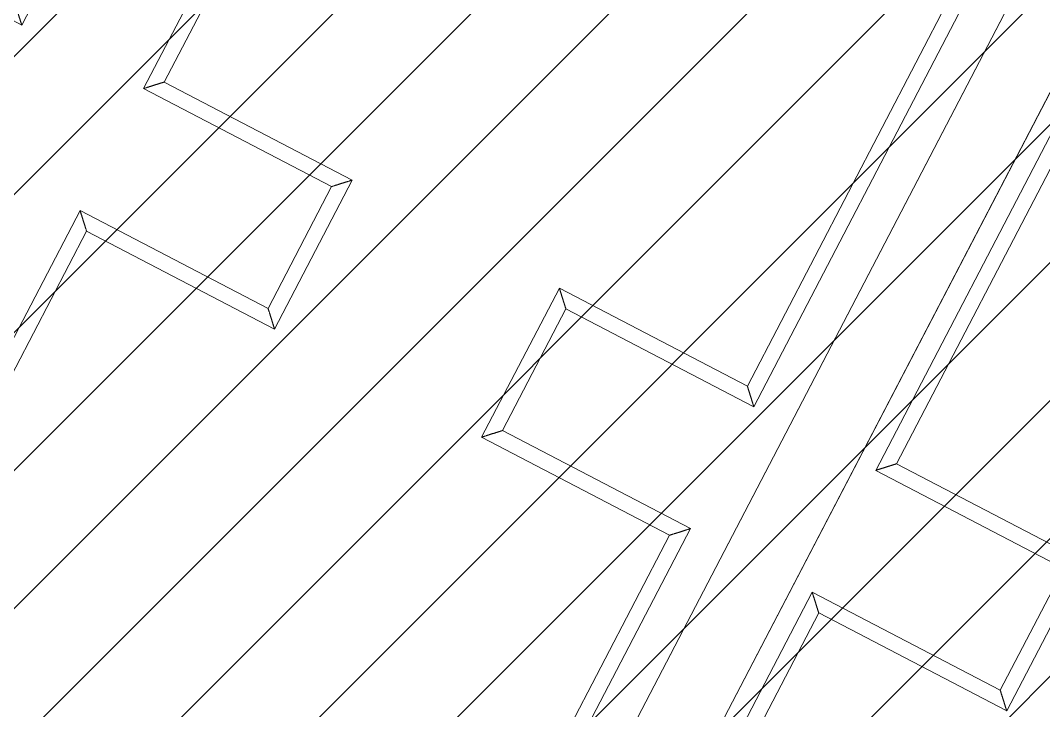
# Model space of a CAD drawing. Header units: metres. Extents: x -207 to 292, y -187 to 169.
# Drawn here: x -62.79 to -59.461, y -122.412 to -120.167 of the extents above; entities that cross this region are included whole.
import ezdxf

# ---------------------------------------------------------------- set-up
doc = ezdxf.new("R2010")
doc.units = ezdxf.units.M
doc.layers.add('A-FLOR-HRAL', color=7, linetype='Continuous', lineweight=9)
doc.layers.add('A-WALL', color=7, linetype='Continuous', lineweight=9)
doc.layers.add('PR10-ARQ-PL-001-Emplazamiento-C-1_dwg', color=7, linetype='Continuous', lineweight=9, true_color=0x767676)

# ---------------------------------------------------------------- blocks, each defined once
blk = doc.blocks.new('Railing - Railing-2188571-PLANTA EMPLAZAMIENTO ACTUALIZADO')
at = {"layer": 'A-FLOR-HRAL'}
for p, q in [((-59.7165, -119.9986), (-60.4244, -121.3567)), ((-59.7165, -119.9986), (-60.4244, -121.3567)), ((-60.4032, -121.4242), (-59.6721, -120.0218)), ((-60.4032, -121.4242), (-59.6721, -120.0218)), ((-59.2757, -120.2284), (-60.0068, -121.6308)), ((-59.2757, -120.2284), (-60.0068, -121.6308)), ((-59.9393, -121.6095), (-59.2314, -120.2515)), ((-59.9393, -121.6095), (-59.2314, -120.2515)), ((-61.0362, -121.0378), (-61.2891, -121.5228)), ((-61.0362, -121.0378), (-61.2891, -121.5228)), ((-60.4244, -121.3567), (-61.0362, -121.0378)), ((-60.4244, -121.3567), (-61.0362, -121.0378)), ((-61.2216, -121.5016), (-61.015, -121.1052)), ((-61.2216, -121.5016), (-61.015, -121.1052)), ((-61.015, -121.1052), (-60.4032, -121.4242)), ((-61.015, -121.1052), (-60.4032, -121.4242)), ((-60.6098, -121.8205), (-61.2216, -121.5016)), ((-60.6098, -121.8205), (-61.2216, -121.5016)), ((-61.2891, -121.5228), (-60.6772, -121.8418)), ((-61.2891, -121.5228), (-60.6772, -121.8418)), ((-59.3275, -121.9285), (-59.9393, -121.6095)), ((-59.3275, -121.9285), (-59.9393, -121.6095)), ((-60.0068, -121.6308), (-59.3949, -121.9497)), ((-60.0068, -121.6308), (-59.3949, -121.9497)), ((-60.6772, -121.8418), (-61.3112, -123.0579)), ((-60.6772, -121.8418), (-61.3112, -123.0579)), ((-61.2437, -123.0367), (-60.6098, -121.8205)), ((-61.2437, -123.0367), (-60.6098, -121.8205)), ((-59.5803, -122.4135), (-59.3275, -121.9285)), ((-59.5803, -122.4135), (-59.3275, -121.9285)), ((-59.3949, -121.9497), (-59.6015, -122.3461)), ((-59.3949, -121.9497), (-59.6015, -122.3461)), ((-60.2134, -122.0272), (-60.8474, -123.2433)), ((-60.2134, -122.0272), (-60.8474, -123.2433)), ((-59.6015, -122.3461), (-60.2134, -122.0272)), ((-59.6015, -122.3461), (-60.2134, -122.0272)), ((-60.8261, -123.3108), (-60.1922, -122.0946)), ((-60.8261, -123.3108), (-60.1922, -122.0946)), ((-60.1922, -122.0946), (-59.5803, -122.4135)), ((-60.1922, -122.0946), (-59.5803, -122.4135))]:
    blk.add_line(p, q, dxfattribs=at)
for points in [[(-61.0362, -121.0378), (-61.0362, -121.0378), (-61.0361, -121.0383), (-61.0355, -121.0402), (-61.0348, -121.0422), (-61.0342, -121.0442), (-61.0336, -121.0461), (-61.033, -121.0481), (-61.0321, -121.0509), (-61.0311, -121.054), (-61.0303, -121.0566), (-61.0297, -121.0586), (-61.0291, -121.0606), (-61.0284, -121.0628), (-61.0277, -121.0649), (-61.027, -121.0671), (-61.0263, -121.0693), (-61.0256, -121.0715), (-61.0249, -121.0737), (-61.0242, -121.0759), (-61.0236, -121.0781), (-61.0229, -121.0802), (-61.0222, -121.0823), (-61.0216, -121.0844), (-61.0209, -121.0864), (-61.0203, -121.0884), (-61.0197, -121.0902), (-61.019, -121.0926), (-61.0183, -121.0949), (-61.0176, -121.0969), (-61.0171, -121.0987), (-61.0164, -121.1008), (-61.0158, -121.1027), (-61.0152, -121.1046), (-61.015, -121.1052), (-61.015, -121.1052)], [(-61.015, -121.1052), (-61.015, -121.1052), (-61.0152, -121.1046), (-61.0158, -121.1027), (-61.0164, -121.1008), (-61.0171, -121.0987), (-61.0176, -121.0969), (-61.0183, -121.0949), (-61.0192, -121.0921), (-61.0201, -121.089), (-61.0209, -121.0864), (-61.0216, -121.0844), (-61.0222, -121.0823), (-61.0229, -121.0802), (-61.0236, -121.0781), (-61.0242, -121.0759), (-61.0249, -121.0737), (-61.0256, -121.0715), (-61.0263, -121.0693), (-61.027, -121.0671), (-61.0277, -121.0649), (-61.0284, -121.0628), (-61.0291, -121.0606), (-61.0297, -121.0586), (-61.0303, -121.0566), (-61.0309, -121.0546), (-61.0315, -121.0527), (-61.0323, -121.0503), (-61.033, -121.0481), (-61.0336, -121.0461), (-61.0342, -121.0442), (-61.0348, -121.0422), (-61.0355, -121.0402), (-61.0361, -121.0383), (-61.0362, -121.0378), (-61.0362, -121.0378)], [(-61.0362, -121.0378), (-61.0362, -121.0378), (-61.0361, -121.0383), (-61.0355, -121.0402), (-61.0348, -121.0422), (-61.0342, -121.0442), (-61.0336, -121.0461), (-61.033, -121.0481), (-61.0321, -121.0509), (-61.0311, -121.054), (-61.0303, -121.0566), (-61.0297, -121.0586), (-61.0291, -121.0606), (-61.0284, -121.0628), (-61.0277, -121.0649), (-61.027, -121.0671), (-61.0263, -121.0693), (-61.0256, -121.0715), (-61.0249, -121.0737), (-61.0242, -121.0759), (-61.0236, -121.0781), (-61.0229, -121.0802), (-61.0222, -121.0823), (-61.0216, -121.0844), (-61.0209, -121.0864), (-61.0203, -121.0884), (-61.0197, -121.0902), (-61.019, -121.0926), (-61.0183, -121.0949), (-61.0176, -121.0969), (-61.0171, -121.0987), (-61.0164, -121.1008), (-61.0158, -121.1027), (-61.0152, -121.1046), (-61.015, -121.1052), (-61.015, -121.1052)], [(-61.015, -121.1052), (-61.015, -121.1052), (-61.0152, -121.1046), (-61.0158, -121.1027), (-61.0164, -121.1008), (-61.0171, -121.0987), (-61.0176, -121.0969), (-61.0183, -121.0949), (-61.0192, -121.0921), (-61.0201, -121.089), (-61.0209, -121.0864), (-61.0216, -121.0844), (-61.0222, -121.0823), (-61.0229, -121.0802), (-61.0236, -121.0781), (-61.0242, -121.0759), (-61.0249, -121.0737), (-61.0256, -121.0715), (-61.0263, -121.0693), (-61.027, -121.0671), (-61.0277, -121.0649), (-61.0284, -121.0628), (-61.0291, -121.0606), (-61.0297, -121.0586), (-61.0303, -121.0566), (-61.0309, -121.0546), (-61.0315, -121.0527), (-61.0323, -121.0503), (-61.033, -121.0481), (-61.0336, -121.0461), (-61.0342, -121.0442), (-61.0348, -121.0422), (-61.0355, -121.0402), (-61.0361, -121.0383), (-61.0362, -121.0378), (-61.0362, -121.0378)], [(-60.4244, -121.3567), (-60.4244, -121.3567), (-60.4242, -121.3573), (-60.4236, -121.3592), (-60.423, -121.3611), (-60.4223, -121.3632), (-60.4217, -121.3651), (-60.4211, -121.3671), (-60.4202, -121.3698), (-60.4193, -121.3729), (-60.4185, -121.3755), (-60.4178, -121.3775), (-60.4172, -121.3796), (-60.4165, -121.3817), (-60.4159, -121.3838), (-60.4152, -121.386), (-60.4145, -121.3882), (-60.4138, -121.3904), (-60.4131, -121.3926), (-60.4124, -121.3948), (-60.4117, -121.397), (-60.411, -121.3992), (-60.4104, -121.4013), (-60.4097, -121.4033), (-60.4091, -121.4054), (-60.4085, -121.4073), (-60.4079, -121.4092), (-60.4071, -121.4116), (-60.4064, -121.4138), (-60.4058, -121.4158), (-60.4052, -121.4177), (-60.4046, -121.4197), (-60.4039, -121.4217), (-60.4033, -121.4236), (-60.4032, -121.4242), (-60.4032, -121.4242)], [(-60.4032, -121.4242), (-60.4032, -121.4242), (-60.4033, -121.4236), (-60.4039, -121.4217), (-60.4046, -121.4197), (-60.4052, -121.4177), (-60.4058, -121.4158), (-60.4064, -121.4138), (-60.4073, -121.411), (-60.4083, -121.408), (-60.4091, -121.4054), (-60.4097, -121.4033), (-60.4104, -121.4013), (-60.411, -121.3992), (-60.4117, -121.397), (-60.4124, -121.3948), (-60.4131, -121.3926), (-60.4138, -121.3904), (-60.4145, -121.3882), (-60.4152, -121.386), (-60.4159, -121.3838), (-60.4165, -121.3817), (-60.4172, -121.3796), (-60.4178, -121.3775), (-60.4185, -121.3755), (-60.4191, -121.3736), (-60.4197, -121.3717), (-60.4204, -121.3693), (-60.4211, -121.3671), (-60.4217, -121.3651), (-60.4223, -121.3632), (-60.423, -121.3611), (-60.4236, -121.3592), (-60.4242, -121.3573), (-60.4244, -121.3567), (-60.4244, -121.3567)], [(-60.4244, -121.3567), (-60.4244, -121.3567), (-60.4242, -121.3573), (-60.4236, -121.3592), (-60.423, -121.3611), (-60.4223, -121.3632), (-60.4217, -121.3651), (-60.4211, -121.3671), (-60.4202, -121.3698), (-60.4193, -121.3729), (-60.4185, -121.3755), (-60.4178, -121.3775), (-60.4172, -121.3796), (-60.4165, -121.3817), (-60.4159, -121.3838), (-60.4152, -121.386), (-60.4145, -121.3882), (-60.4138, -121.3904), (-60.4131, -121.3926), (-60.4124, -121.3948), (-60.4117, -121.397), (-60.411, -121.3992), (-60.4104, -121.4013), (-60.4097, -121.4033), (-60.4091, -121.4054), (-60.4085, -121.4073), (-60.4079, -121.4092), (-60.4071, -121.4116), (-60.4064, -121.4138), (-60.4058, -121.4158), (-60.4052, -121.4177), (-60.4046, -121.4197), (-60.4039, -121.4217), (-60.4033, -121.4236), (-60.4032, -121.4242), (-60.4032, -121.4242)], [(-60.4032, -121.4242), (-60.4032, -121.4242), (-60.4033, -121.4236), (-60.4039, -121.4217), (-60.4046, -121.4197), (-60.4052, -121.4177), (-60.4058, -121.4158), (-60.4064, -121.4138), (-60.4073, -121.411), (-60.4083, -121.408), (-60.4091, -121.4054), (-60.4097, -121.4033), (-60.4104, -121.4013), (-60.411, -121.3992), (-60.4117, -121.397), (-60.4124, -121.3948), (-60.4131, -121.3926), (-60.4138, -121.3904), (-60.4145, -121.3882), (-60.4152, -121.386), (-60.4159, -121.3838), (-60.4165, -121.3817), (-60.4172, -121.3796), (-60.4178, -121.3775), (-60.4185, -121.3755), (-60.4191, -121.3736), (-60.4197, -121.3717), (-60.4204, -121.3693), (-60.4211, -121.3671), (-60.4217, -121.3651), (-60.4223, -121.3632), (-60.423, -121.3611), (-60.4236, -121.3592), (-60.4242, -121.3573), (-60.4244, -121.3567), (-60.4244, -121.3567)], [(-61.2891, -121.5228), (-61.2891, -121.5228), (-61.2885, -121.5226), (-61.2866, -121.522), (-61.2847, -121.5214), (-61.2826, -121.5208), (-61.2807, -121.5202), (-61.2787, -121.5196), (-61.276, -121.5187), (-61.2729, -121.5177), (-61.2703, -121.5169), (-61.2683, -121.5163), (-61.2662, -121.5156), (-61.2641, -121.515), (-61.262, -121.5143), (-61.2598, -121.5136), (-61.2576, -121.5129), (-61.2554, -121.5122), (-61.2532, -121.5115), (-61.251, -121.5108), (-61.2488, -121.5101), (-61.2466, -121.5095), (-61.2445, -121.5088), (-61.2425, -121.5081), (-61.2404, -121.5075), (-61.2385, -121.5069), (-61.2366, -121.5063), (-61.2342, -121.5056), (-61.232, -121.5049), (-61.23, -121.5042), (-61.2281, -121.5036), (-61.2261, -121.503), (-61.2241, -121.5024), (-61.2222, -121.5018), (-61.2216, -121.5016), (-61.2216, -121.5016)], [(-61.2216, -121.5016), (-61.2216, -121.5016), (-61.2222, -121.5018), (-61.2241, -121.5024), (-61.2261, -121.503), (-61.2281, -121.5036), (-61.23, -121.5042), (-61.232, -121.5049), (-61.2348, -121.5057), (-61.2378, -121.5067), (-61.2404, -121.5075), (-61.2425, -121.5081), (-61.2445, -121.5088), (-61.2466, -121.5095), (-61.2488, -121.5101), (-61.251, -121.5108), (-61.2532, -121.5115), (-61.2554, -121.5122), (-61.2576, -121.5129), (-61.2598, -121.5136), (-61.262, -121.5143), (-61.2641, -121.515), (-61.2662, -121.5156), (-61.2683, -121.5163), (-61.2703, -121.5169), (-61.2722, -121.5175), (-61.2741, -121.5181), (-61.2765, -121.5189), (-61.2787, -121.5196), (-61.2807, -121.5202), (-61.2826, -121.5208), (-61.2847, -121.5214), (-61.2866, -121.522), (-61.2885, -121.5226), (-61.2891, -121.5228), (-61.2891, -121.5228)], [(-61.2891, -121.5228), (-61.2891, -121.5228), (-61.2885, -121.5226), (-61.2866, -121.522), (-61.2847, -121.5214), (-61.2826, -121.5208), (-61.2807, -121.5202), (-61.2787, -121.5196), (-61.276, -121.5187), (-61.2729, -121.5177), (-61.2703, -121.5169), (-61.2683, -121.5163), (-61.2662, -121.5156), (-61.2641, -121.515), (-61.262, -121.5143), (-61.2598, -121.5136), (-61.2576, -121.5129), (-61.2554, -121.5122), (-61.2532, -121.5115), (-61.251, -121.5108), (-61.2488, -121.5101), (-61.2466, -121.5095), (-61.2445, -121.5088), (-61.2425, -121.5081), (-61.2404, -121.5075), (-61.2385, -121.5069), (-61.2366, -121.5063), (-61.2342, -121.5056), (-61.232, -121.5049), (-61.23, -121.5042), (-61.2281, -121.5036), (-61.2261, -121.503), (-61.2241, -121.5024), (-61.2222, -121.5018), (-61.2216, -121.5016), (-61.2216, -121.5016)], [(-61.2216, -121.5016), (-61.2216, -121.5016), (-61.2222, -121.5018), (-61.2241, -121.5024), (-61.2261, -121.503), (-61.2281, -121.5036), (-61.23, -121.5042), (-61.232, -121.5049), (-61.2348, -121.5057), (-61.2378, -121.5067), (-61.2404, -121.5075), (-61.2425, -121.5081), (-61.2445, -121.5088), (-61.2466, -121.5095), (-61.2488, -121.5101), (-61.251, -121.5108), (-61.2532, -121.5115), (-61.2554, -121.5122), (-61.2576, -121.5129), (-61.2598, -121.5136), (-61.262, -121.5143), (-61.2641, -121.515), (-61.2662, -121.5156), (-61.2683, -121.5163), (-61.2703, -121.5169), (-61.2722, -121.5175), (-61.2741, -121.5181), (-61.2765, -121.5189), (-61.2787, -121.5196), (-61.2807, -121.5202), (-61.2826, -121.5208), (-61.2847, -121.5214), (-61.2866, -121.522), (-61.2885, -121.5226), (-61.2891, -121.5228), (-61.2891, -121.5228)], [(-59.9393, -121.6095), (-59.9393, -121.6096), (-59.9399, -121.6097), (-59.9418, -121.6103), (-59.9438, -121.6109), (-59.9458, -121.6116), (-59.9477, -121.6122), (-59.9497, -121.6128), (-59.9525, -121.6137), (-59.9555, -121.6147), (-59.9581, -121.6155), (-59.9601, -121.6161), (-59.9622, -121.6168), (-59.9643, -121.6174), (-59.9665, -121.6181), (-59.9686, -121.6188), (-59.9709, -121.6195), (-59.9731, -121.6202), (-59.9753, -121.6208), (-59.9775, -121.6215), (-59.9796, -121.6222), (-59.9818, -121.6229), (-59.9839, -121.6236), (-59.986, -121.6242), (-59.988, -121.6249), (-59.9899, -121.6255), (-59.9918, -121.6261), (-59.9942, -121.6268), (-59.9964, -121.6275), (-59.9984, -121.6281), (-60.0003, -121.6287), (-60.0023, -121.6294), (-60.0043, -121.63), (-60.0062, -121.6306), (-60.0068, -121.6308), (-60.0068, -121.6308)], [(-60.0068, -121.6308), (-60.0068, -121.6308), (-60.0062, -121.6306), (-60.0043, -121.63), (-60.0023, -121.6294), (-60.0003, -121.6287), (-59.9984, -121.6281), (-59.9964, -121.6275), (-59.9936, -121.6266), (-59.9906, -121.6257), (-59.988, -121.6249), (-59.986, -121.6242), (-59.9839, -121.6236), (-59.9818, -121.6229), (-59.9796, -121.6222), (-59.9775, -121.6215), (-59.9753, -121.6208), (-59.9731, -121.6202), (-59.9709, -121.6195), (-59.9686, -121.6188), (-59.9665, -121.6181), (-59.9643, -121.6174), (-59.9622, -121.6168), (-59.9601, -121.6161), (-59.9581, -121.6155), (-59.9562, -121.6149), (-59.9543, -121.6143), (-59.9519, -121.6135), (-59.9497, -121.6128), (-59.9477, -121.6122), (-59.9458, -121.6116), (-59.9438, -121.6109), (-59.9418, -121.6103), (-59.9399, -121.6097), (-59.9393, -121.6096), (-59.9393, -121.6095)], [(-59.9393, -121.6095), (-59.9393, -121.6096), (-59.9399, -121.6097), (-59.9418, -121.6103), (-59.9438, -121.6109), (-59.9458, -121.6116), (-59.9477, -121.6122), (-59.9497, -121.6128), (-59.9525, -121.6137), (-59.9555, -121.6147), (-59.9581, -121.6155), (-59.9601, -121.6161), (-59.9622, -121.6168), (-59.9643, -121.6174), (-59.9665, -121.6181), (-59.9686, -121.6188), (-59.9709, -121.6195), (-59.9731, -121.6202), (-59.9753, -121.6208), (-59.9775, -121.6215), (-59.9796, -121.6222), (-59.9818, -121.6229), (-59.9839, -121.6236), (-59.986, -121.6242), (-59.988, -121.6249), (-59.9899, -121.6255), (-59.9918, -121.6261), (-59.9942, -121.6268), (-59.9964, -121.6275), (-59.9984, -121.6281), (-60.0003, -121.6287), (-60.0023, -121.6294), (-60.0043, -121.63), (-60.0062, -121.6306), (-60.0068, -121.6308), (-60.0068, -121.6308)], [(-60.0068, -121.6308), (-60.0068, -121.6308), (-60.0062, -121.6306), (-60.0043, -121.63), (-60.0023, -121.6294), (-60.0003, -121.6287), (-59.9984, -121.6281), (-59.9964, -121.6275), (-59.9936, -121.6266), (-59.9906, -121.6257), (-59.988, -121.6249), (-59.986, -121.6242), (-59.9839, -121.6236), (-59.9818, -121.6229), (-59.9796, -121.6222), (-59.9775, -121.6215), (-59.9753, -121.6208), (-59.9731, -121.6202), (-59.9709, -121.6195), (-59.9686, -121.6188), (-59.9665, -121.6181), (-59.9643, -121.6174), (-59.9622, -121.6168), (-59.9601, -121.6161), (-59.9581, -121.6155), (-59.9562, -121.6149), (-59.9543, -121.6143), (-59.9519, -121.6135), (-59.9497, -121.6128), (-59.9477, -121.6122), (-59.9458, -121.6116), (-59.9438, -121.6109), (-59.9418, -121.6103), (-59.9399, -121.6097), (-59.9393, -121.6096), (-59.9393, -121.6095)], [(-60.6772, -121.8418), (-60.6772, -121.8418), (-60.6766, -121.8416), (-60.6747, -121.841), (-60.6728, -121.8404), (-60.6707, -121.8397), (-60.6689, -121.8391), (-60.6669, -121.8385), (-60.6641, -121.8376), (-60.661, -121.8367), (-60.6584, -121.8359), (-60.6564, -121.8352), (-60.6543, -121.8346), (-60.6522, -121.8339), (-60.6501, -121.8332), (-60.6479, -121.8325), (-60.6457, -121.8318), (-60.6435, -121.8311), (-60.6413, -121.8305), (-60.6391, -121.8298), (-60.6369, -121.8291), (-60.6348, -121.8284), (-60.6327, -121.8277), (-60.6306, -121.8271), (-60.6286, -121.8264), (-60.6266, -121.8258), (-60.6248, -121.8253), (-60.6224, -121.8245), (-60.6201, -121.8238), (-60.6181, -121.8232), (-60.6163, -121.8226), (-60.6142, -121.8219), (-60.6123, -121.8213), (-60.6104, -121.8207), (-60.6098, -121.8205), (-60.6098, -121.8205)], [(-60.6098, -121.8205), (-60.6098, -121.8205), (-60.6104, -121.8207), (-60.6123, -121.8213), (-60.6142, -121.8219), (-60.6163, -121.8226), (-60.6181, -121.8232), (-60.6201, -121.8238), (-60.6229, -121.8247), (-60.626, -121.8256), (-60.6286, -121.8264), (-60.6306, -121.8271), (-60.6327, -121.8277), (-60.6348, -121.8284), (-60.6369, -121.8291), (-60.6391, -121.8298), (-60.6413, -121.8305), (-60.6435, -121.8311), (-60.6457, -121.8318), (-60.6479, -121.8325), (-60.6501, -121.8332), (-60.6522, -121.8339), (-60.6543, -121.8346), (-60.6564, -121.8352), (-60.6584, -121.8359), (-60.6604, -121.8365), (-60.6622, -121.837), (-60.6646, -121.8378), (-60.6669, -121.8385), (-60.6689, -121.8391), (-60.6707, -121.8397), (-60.6728, -121.8404), (-60.6747, -121.841), (-60.6766, -121.8416), (-60.6772, -121.8418), (-60.6772, -121.8418)], [(-60.6772, -121.8418), (-60.6772, -121.8418), (-60.6766, -121.8416), (-60.6747, -121.841), (-60.6728, -121.8404), (-60.6707, -121.8397), (-60.6689, -121.8391), (-60.6669, -121.8385), (-60.6641, -121.8376), (-60.661, -121.8367), (-60.6584, -121.8359), (-60.6564, -121.8352), (-60.6543, -121.8346), (-60.6522, -121.8339), (-60.6501, -121.8332), (-60.6479, -121.8325), (-60.6457, -121.8318), (-60.6435, -121.8311), (-60.6413, -121.8305), (-60.6391, -121.8298), (-60.6369, -121.8291), (-60.6348, -121.8284), (-60.6327, -121.8277), (-60.6306, -121.8271), (-60.6286, -121.8264), (-60.6266, -121.8258), (-60.6248, -121.8253), (-60.6224, -121.8245), (-60.6201, -121.8238), (-60.6181, -121.8232), (-60.6163, -121.8226), (-60.6142, -121.8219), (-60.6123, -121.8213), (-60.6104, -121.8207), (-60.6098, -121.8205), (-60.6098, -121.8205)], [(-60.6098, -121.8205), (-60.6098, -121.8205), (-60.6104, -121.8207), (-60.6123, -121.8213), (-60.6142, -121.8219), (-60.6163, -121.8226), (-60.6181, -121.8232), (-60.6201, -121.8238), (-60.6229, -121.8247), (-60.626, -121.8256), (-60.6286, -121.8264), (-60.6306, -121.8271), (-60.6327, -121.8277), (-60.6348, -121.8284), (-60.6369, -121.8291), (-60.6391, -121.8298), (-60.6413, -121.8305), (-60.6435, -121.8311), (-60.6457, -121.8318), (-60.6479, -121.8325), (-60.6501, -121.8332), (-60.6522, -121.8339), (-60.6543, -121.8346), (-60.6564, -121.8352), (-60.6584, -121.8359), (-60.6604, -121.8365), (-60.6622, -121.837), (-60.6646, -121.8378), (-60.6669, -121.8385), (-60.6689, -121.8391), (-60.6707, -121.8397), (-60.6728, -121.8404), (-60.6747, -121.841), (-60.6766, -121.8416), (-60.6772, -121.8418), (-60.6772, -121.8418)], [(-60.1922, -122.0946), (-60.1922, -122.0946), (-60.1924, -122.094), (-60.193, -122.0921), (-60.1936, -122.0902), (-60.1942, -122.0881), (-60.1948, -122.0862), (-60.1954, -122.0842), (-60.1963, -122.0815), (-60.1973, -122.0784), (-60.1981, -122.0758), (-60.1987, -122.0738), (-60.1994, -122.0717), (-60.2, -122.0696), (-60.2007, -122.0675), (-60.2014, -122.0653), (-60.2021, -122.0631), (-60.2028, -122.0609), (-60.2035, -122.0587), (-60.2042, -122.0565), (-60.2049, -122.0543), (-60.2055, -122.0521), (-60.2062, -122.05), (-60.2068, -122.048), (-60.2075, -122.0459), (-60.2081, -122.044), (-60.2087, -122.0421), (-60.2094, -122.0397), (-60.2101, -122.0375), (-60.2108, -122.0355), (-60.2114, -122.0336), (-60.212, -122.0316), (-60.2126, -122.0296), (-60.2132, -122.0277), (-60.2134, -122.0272), (-60.2134, -122.0272)], [(-60.2134, -122.0272), (-60.2134, -122.0272), (-60.2132, -122.0277), (-60.2126, -122.0296), (-60.212, -122.0316), (-60.2114, -122.0336), (-60.2108, -122.0355), (-60.2101, -122.0375), (-60.2093, -122.0403), (-60.2083, -122.0434), (-60.2075, -122.0459), (-60.2068, -122.048), (-60.2062, -122.05), (-60.2055, -122.0521), (-60.2049, -122.0543), (-60.2042, -122.0565), (-60.2035, -122.0587), (-60.2028, -122.0609), (-60.2021, -122.0631), (-60.2014, -122.0653), (-60.2007, -122.0675), (-60.2, -122.0696), (-60.1994, -122.0717), (-60.1987, -122.0738), (-60.1981, -122.0758), (-60.1975, -122.0778), (-60.1969, -122.0796), (-60.1961, -122.082), (-60.1954, -122.0842), (-60.1948, -122.0862), (-60.1942, -122.0881), (-60.1936, -122.0902), (-60.193, -122.0921), (-60.1924, -122.094), (-60.1922, -122.0946), (-60.1922, -122.0946)], [(-60.1922, -122.0946), (-60.1922, -122.0946), (-60.1924, -122.094), (-60.193, -122.0921), (-60.1936, -122.0902), (-60.1942, -122.0881), (-60.1948, -122.0862), (-60.1954, -122.0842), (-60.1963, -122.0815), (-60.1973, -122.0784), (-60.1981, -122.0758), (-60.1987, -122.0738), (-60.1994, -122.0717), (-60.2, -122.0696), (-60.2007, -122.0675), (-60.2014, -122.0653), (-60.2021, -122.0631), (-60.2028, -122.0609), (-60.2035, -122.0587), (-60.2042, -122.0565), (-60.2049, -122.0543), (-60.2055, -122.0521), (-60.2062, -122.05), (-60.2068, -122.048), (-60.2075, -122.0459), (-60.2081, -122.044), (-60.2087, -122.0421), (-60.2094, -122.0397), (-60.2101, -122.0375), (-60.2108, -122.0355), (-60.2114, -122.0336), (-60.212, -122.0316), (-60.2126, -122.0296), (-60.2132, -122.0277), (-60.2134, -122.0272), (-60.2134, -122.0272)], [(-60.2134, -122.0272), (-60.2134, -122.0272), (-60.2132, -122.0277), (-60.2126, -122.0296), (-60.212, -122.0316), (-60.2114, -122.0336), (-60.2108, -122.0355), (-60.2101, -122.0375), (-60.2093, -122.0403), (-60.2083, -122.0434), (-60.2075, -122.0459), (-60.2068, -122.048), (-60.2062, -122.05), (-60.2055, -122.0521), (-60.2049, -122.0543), (-60.2042, -122.0565), (-60.2035, -122.0587), (-60.2028, -122.0609), (-60.2021, -122.0631), (-60.2014, -122.0653), (-60.2007, -122.0675), (-60.2, -122.0696), (-60.1994, -122.0717), (-60.1987, -122.0738), (-60.1981, -122.0758), (-60.1975, -122.0778), (-60.1969, -122.0796), (-60.1961, -122.082), (-60.1954, -122.0842), (-60.1948, -122.0862), (-60.1942, -122.0881), (-60.1936, -122.0902), (-60.193, -122.0921), (-60.1924, -122.094), (-60.1922, -122.0946), (-60.1922, -122.0946)], [(-59.5803, -122.4135), (-59.5803, -122.4135), (-59.5805, -122.413), (-59.5811, -122.4111), (-59.5817, -122.4091), (-59.5824, -122.4071), (-59.5829, -122.4052), (-59.5836, -122.4032), (-59.5844, -122.4004), (-59.5854, -122.3973), (-59.5862, -122.3948), (-59.5869, -122.3927), (-59.5875, -122.3907), (-59.5882, -122.3886), (-59.5889, -122.3864), (-59.5895, -122.3842), (-59.5902, -122.382), (-59.5909, -122.3798), (-59.5916, -122.3776), (-59.5923, -122.3754), (-59.593, -122.3732), (-59.5937, -122.3711), (-59.5943, -122.369), (-59.595, -122.3669), (-59.5956, -122.3649), (-59.5962, -122.3629), (-59.5968, -122.3611), (-59.5976, -122.3587), (-59.5983, -122.3565), (-59.5989, -122.3545), (-59.5995, -122.3526), (-59.6001, -122.3505), (-59.6008, -122.3486), (-59.6014, -122.3467), (-59.6015, -122.3461), (-59.6015, -122.3461)], [(-59.6015, -122.3461), (-59.6015, -122.3461), (-59.6014, -122.3467), (-59.6008, -122.3486), (-59.6001, -122.3505), (-59.5995, -122.3526), (-59.5989, -122.3545), (-59.5983, -122.3565), (-59.5974, -122.3592), (-59.5964, -122.3623), (-59.5956, -122.3649), (-59.595, -122.3669), (-59.5943, -122.369), (-59.5937, -122.3711), (-59.593, -122.3732), (-59.5923, -122.3754), (-59.5916, -122.3776), (-59.5909, -122.3798), (-59.5902, -122.382), (-59.5895, -122.3842), (-59.5889, -122.3864), (-59.5882, -122.3886), (-59.5875, -122.3907), (-59.5869, -122.3927), (-59.5862, -122.3948), (-59.5856, -122.3967), (-59.585, -122.3986), (-59.5843, -122.401), (-59.5836, -122.4032), (-59.5829, -122.4052), (-59.5824, -122.4071), (-59.5817, -122.4091), (-59.5811, -122.4111), (-59.5805, -122.413), (-59.5803, -122.4135), (-59.5803, -122.4135)], [(-59.5803, -122.4135), (-59.5803, -122.4135), (-59.5805, -122.413), (-59.5811, -122.4111), (-59.5817, -122.4091), (-59.5824, -122.4071), (-59.5829, -122.4052), (-59.5836, -122.4032), (-59.5844, -122.4004), (-59.5854, -122.3973), (-59.5862, -122.3948), (-59.5869, -122.3927), (-59.5875, -122.3907), (-59.5882, -122.3886), (-59.5889, -122.3864), (-59.5895, -122.3842), (-59.5902, -122.382), (-59.5909, -122.3798), (-59.5916, -122.3776), (-59.5923, -122.3754), (-59.593, -122.3732), (-59.5937, -122.3711), (-59.5943, -122.369), (-59.595, -122.3669), (-59.5956, -122.3649), (-59.5962, -122.3629), (-59.5968, -122.3611), (-59.5976, -122.3587), (-59.5983, -122.3565), (-59.5989, -122.3545), (-59.5995, -122.3526), (-59.6001, -122.3505), (-59.6008, -122.3486), (-59.6014, -122.3467), (-59.6015, -122.3461), (-59.6015, -122.3461)], [(-59.6015, -122.3461), (-59.6015, -122.3461), (-59.6014, -122.3467), (-59.6008, -122.3486), (-59.6001, -122.3505), (-59.5995, -122.3526), (-59.5989, -122.3545), (-59.5983, -122.3565), (-59.5974, -122.3592), (-59.5964, -122.3623), (-59.5956, -122.3649), (-59.595, -122.3669), (-59.5943, -122.369), (-59.5937, -122.3711), (-59.593, -122.3732), (-59.5923, -122.3754), (-59.5916, -122.3776), (-59.5909, -122.3798), (-59.5902, -122.382), (-59.5895, -122.3842), (-59.5889, -122.3864), (-59.5882, -122.3886), (-59.5875, -122.3907), (-59.5869, -122.3927), (-59.5862, -122.3948), (-59.5856, -122.3967), (-59.585, -122.3986), (-59.5843, -122.401), (-59.5836, -122.4032), (-59.5829, -122.4052), (-59.5824, -122.4071), (-59.5817, -122.4091), (-59.5811, -122.4111), (-59.5805, -122.413), (-59.5803, -122.4135), (-59.5803, -122.4135)]]:
    blk.add_open_spline(points, degree=3, knots=[0, 0, 0, 0, 0.083333, 0.125, 0.166667, 0.208333, 0.229167, 0.25, 0.291667, 0.333333, 0.354167, 0.375, 0.395833, 0.416667, 0.4375, 0.458333, 0.479167, 0.5, 0.520833, 0.541667, 0.5625, 0.583333, 0.604167, 0.625, 0.645833, 0.666667, 0.6875, 0.708333, 0.75, 0.770833, 0.791667, 0.833333, 0.875, 0.916667, 1, 1, 1, 1], dxfattribs=at)
blk = doc.blocks.new('Railing - Railing-2188835-PLANTA EMPLAZAMIENTO ACTUALIZADO')
at = {"layer": 'A-FLOR-HRAL'}
for p, q in [((-62.7856, -120.1823), (-62.0545, -118.7799)), ((-62.7856, -120.1823), (-62.0545, -118.7799)), ((-61.6582, -118.9865), (-62.3892, -120.3889)), ((-61.6582, -118.9865), (-62.3892, -120.3889)), ((-62.3217, -120.3677), (-61.6138, -119.0096)), ((-62.3217, -120.3677), (-61.6138, -119.0096)), ((-63.3974, -119.8633), (-62.7856, -120.1823)), ((-63.3974, -119.8633), (-62.7856, -120.1823)), ((-61.7099, -120.6866), (-62.3217, -120.3677)), ((-61.7099, -120.6866), (-62.3217, -120.3677)), ((-62.3892, -120.3889), (-61.7773, -120.7078)), ((-62.3892, -120.3889), (-61.7773, -120.7078)), ((-61.7773, -120.7078), (-61.984, -121.1042)), ((-61.7773, -120.7078), (-61.984, -121.1042)), ((-61.9627, -121.1717), (-61.7099, -120.6866)), ((-61.9627, -121.1717), (-61.7099, -120.6866)), ((-62.5958, -120.7853), (-63.2301, -122.002)), ((-62.5958, -120.7853), (-63.2301, -122.002)), ((-61.984, -121.1042), (-62.5958, -120.7853)), ((-61.984, -121.1042), (-62.5958, -120.7853)), ((-63.2089, -122.0695), (-62.5746, -120.8527)), ((-63.2089, -122.0695), (-62.5746, -120.8527)), ((-62.5746, -120.8527), (-61.9627, -121.1717)), ((-62.5746, -120.8527), (-61.9627, -121.1717))]:
    blk.add_line(p, q, dxfattribs=at)
for points in [[(-62.8068, -120.1148), (-62.8068, -120.1148), (-62.8066, -120.1154), (-62.806, -120.1173), (-62.8054, -120.1193), (-62.8048, -120.1213), (-62.8042, -120.1232), (-62.8035, -120.1252), (-62.8027, -120.128), (-62.8017, -120.131), (-62.8009, -120.1336), (-62.8003, -120.1356), (-62.7996, -120.1377), (-62.7989, -120.1398), (-62.7983, -120.142), (-62.7976, -120.1441), (-62.7969, -120.1463), (-62.7962, -120.1485), (-62.7955, -120.1508), (-62.7948, -120.153), (-62.7941, -120.1551), (-62.7934, -120.1573), (-62.7928, -120.1594), (-62.7921, -120.1615), (-62.7915, -120.1635), (-62.7909, -120.1654), (-62.7903, -120.1673), (-62.7895, -120.1697), (-62.7888, -120.1719), (-62.7882, -120.1739), (-62.7876, -120.1758), (-62.787, -120.1778), (-62.7864, -120.1798), (-62.7858, -120.1817), (-62.7856, -120.1823), (-62.7856, -120.1823)], [(-62.7856, -120.1823), (-62.7856, -120.1823), (-62.7858, -120.1817), (-62.7864, -120.1798), (-62.787, -120.1778), (-62.7876, -120.1758), (-62.7882, -120.1739), (-62.7888, -120.1719), (-62.7897, -120.1691), (-62.7907, -120.1661), (-62.7915, -120.1635), (-62.7921, -120.1615), (-62.7928, -120.1594), (-62.7934, -120.1573), (-62.7941, -120.1551), (-62.7948, -120.153), (-62.7955, -120.1508), (-62.7962, -120.1485), (-62.7969, -120.1463), (-62.7976, -120.1441), (-62.7983, -120.142), (-62.7989, -120.1398), (-62.7996, -120.1377), (-62.8003, -120.1356), (-62.8009, -120.1336), (-62.8015, -120.1317), (-62.8021, -120.1298), (-62.8028, -120.1274), (-62.8035, -120.1252), (-62.8042, -120.1232), (-62.8048, -120.1213), (-62.8054, -120.1193), (-62.806, -120.1173), (-62.8066, -120.1154), (-62.8068, -120.1148), (-62.8068, -120.1148)], [(-62.8068, -120.1148), (-62.8068, -120.1148), (-62.8066, -120.1154), (-62.806, -120.1173), (-62.8054, -120.1193), (-62.8048, -120.1213), (-62.8042, -120.1232), (-62.8035, -120.1252), (-62.8027, -120.128), (-62.8017, -120.131), (-62.8009, -120.1336), (-62.8003, -120.1356), (-62.7996, -120.1377), (-62.7989, -120.1398), (-62.7983, -120.142), (-62.7976, -120.1441), (-62.7969, -120.1463), (-62.7962, -120.1485), (-62.7955, -120.1508), (-62.7948, -120.153), (-62.7941, -120.1551), (-62.7934, -120.1573), (-62.7928, -120.1594), (-62.7921, -120.1615), (-62.7915, -120.1635), (-62.7909, -120.1654), (-62.7903, -120.1673), (-62.7895, -120.1697), (-62.7888, -120.1719), (-62.7882, -120.1739), (-62.7876, -120.1758), (-62.787, -120.1778), (-62.7864, -120.1798), (-62.7858, -120.1817), (-62.7856, -120.1823), (-62.7856, -120.1823)], [(-62.7856, -120.1823), (-62.7856, -120.1823), (-62.7858, -120.1817), (-62.7864, -120.1798), (-62.787, -120.1778), (-62.7876, -120.1758), (-62.7882, -120.1739), (-62.7888, -120.1719), (-62.7897, -120.1691), (-62.7907, -120.1661), (-62.7915, -120.1635), (-62.7921, -120.1615), (-62.7928, -120.1594), (-62.7934, -120.1573), (-62.7941, -120.1551), (-62.7948, -120.153), (-62.7955, -120.1508), (-62.7962, -120.1485), (-62.7969, -120.1463), (-62.7976, -120.1441), (-62.7983, -120.142), (-62.7989, -120.1398), (-62.7996, -120.1377), (-62.8003, -120.1356), (-62.8009, -120.1336), (-62.8015, -120.1317), (-62.8021, -120.1298), (-62.8028, -120.1274), (-62.8035, -120.1252), (-62.8042, -120.1232), (-62.8048, -120.1213), (-62.8054, -120.1193), (-62.806, -120.1173), (-62.8066, -120.1154), (-62.8068, -120.1148), (-62.8068, -120.1148)], [(-62.3217, -120.3677), (-62.3217, -120.3677), (-62.3223, -120.3678), (-62.3242, -120.3685), (-62.3262, -120.3691), (-62.3282, -120.3697), (-62.3301, -120.3703), (-62.3321, -120.3709), (-62.3349, -120.3718), (-62.3379, -120.3728), (-62.3405, -120.3736), (-62.3426, -120.3742), (-62.3446, -120.3749), (-62.3467, -120.3755), (-62.3489, -120.3762), (-62.3511, -120.3769), (-62.3533, -120.3776), (-62.3555, -120.3783), (-62.3577, -120.379), (-62.3599, -120.3797), (-62.3621, -120.3804), (-62.3642, -120.381), (-62.3663, -120.3817), (-62.3684, -120.3823), (-62.3704, -120.383), (-62.3723, -120.3836), (-62.3742, -120.3842), (-62.3766, -120.3849), (-62.3788, -120.3856), (-62.3808, -120.3863), (-62.3827, -120.3869), (-62.3848, -120.3875), (-62.3867, -120.3881), (-62.3886, -120.3887), (-62.3892, -120.3889), (-62.3892, -120.3889)], [(-62.3892, -120.3889), (-62.3892, -120.3889), (-62.3886, -120.3887), (-62.3867, -120.3881), (-62.3848, -120.3875), (-62.3827, -120.3869), (-62.3808, -120.3863), (-62.3788, -120.3856), (-62.3761, -120.3848), (-62.373, -120.3838), (-62.3704, -120.383), (-62.3684, -120.3823), (-62.3663, -120.3817), (-62.3642, -120.381), (-62.3621, -120.3804), (-62.3599, -120.3797), (-62.3577, -120.379), (-62.3555, -120.3783), (-62.3533, -120.3776), (-62.3511, -120.3769), (-62.3489, -120.3762), (-62.3467, -120.3755), (-62.3446, -120.3749), (-62.3426, -120.3742), (-62.3405, -120.3736), (-62.3386, -120.373), (-62.3367, -120.3724), (-62.3343, -120.3716), (-62.3321, -120.3709), (-62.3301, -120.3703), (-62.3282, -120.3697), (-62.3262, -120.3691), (-62.3242, -120.3685), (-62.3223, -120.3678), (-62.3217, -120.3677), (-62.3217, -120.3677)], [(-62.3217, -120.3677), (-62.3217, -120.3677), (-62.3223, -120.3678), (-62.3242, -120.3685), (-62.3262, -120.3691), (-62.3282, -120.3697), (-62.3301, -120.3703), (-62.3321, -120.3709), (-62.3349, -120.3718), (-62.3379, -120.3728), (-62.3405, -120.3736), (-62.3426, -120.3742), (-62.3446, -120.3749), (-62.3467, -120.3755), (-62.3489, -120.3762), (-62.3511, -120.3769), (-62.3533, -120.3776), (-62.3555, -120.3783), (-62.3577, -120.379), (-62.3599, -120.3797), (-62.3621, -120.3804), (-62.3642, -120.381), (-62.3663, -120.3817), (-62.3684, -120.3823), (-62.3704, -120.383), (-62.3723, -120.3836), (-62.3742, -120.3842), (-62.3766, -120.3849), (-62.3788, -120.3856), (-62.3808, -120.3863), (-62.3827, -120.3869), (-62.3848, -120.3875), (-62.3867, -120.3881), (-62.3886, -120.3887), (-62.3892, -120.3889), (-62.3892, -120.3889)], [(-62.3892, -120.3889), (-62.3892, -120.3889), (-62.3886, -120.3887), (-62.3867, -120.3881), (-62.3848, -120.3875), (-62.3827, -120.3869), (-62.3808, -120.3863), (-62.3788, -120.3856), (-62.3761, -120.3848), (-62.373, -120.3838), (-62.3704, -120.383), (-62.3684, -120.3823), (-62.3663, -120.3817), (-62.3642, -120.381), (-62.3621, -120.3804), (-62.3599, -120.3797), (-62.3577, -120.379), (-62.3555, -120.3783), (-62.3533, -120.3776), (-62.3511, -120.3769), (-62.3489, -120.3762), (-62.3467, -120.3755), (-62.3446, -120.3749), (-62.3426, -120.3742), (-62.3405, -120.3736), (-62.3386, -120.373), (-62.3367, -120.3724), (-62.3343, -120.3716), (-62.3321, -120.3709), (-62.3301, -120.3703), (-62.3282, -120.3697), (-62.3262, -120.3691), (-62.3242, -120.3685), (-62.3223, -120.3678), (-62.3217, -120.3677), (-62.3217, -120.3677)], [(-61.7099, -120.6866), (-61.7099, -120.6866), (-61.7105, -120.6868), (-61.7124, -120.6874), (-61.7143, -120.688), (-61.7164, -120.6887), (-61.7182, -120.6892), (-61.7202, -120.6899), (-61.723, -120.6907), (-61.7261, -120.6917), (-61.7287, -120.6925), (-61.7307, -120.6932), (-61.7328, -120.6938), (-61.7349, -120.6945), (-61.737, -120.6952), (-61.7392, -120.6958), (-61.7414, -120.6965), (-61.7436, -120.6972), (-61.7458, -120.6979), (-61.748, -120.6986), (-61.7502, -120.6993), (-61.7523, -120.7), (-61.7544, -120.7006), (-61.7565, -120.7013), (-61.7585, -120.7019), (-61.7605, -120.7025), (-61.7623, -120.7031), (-61.7648, -120.7039), (-61.767, -120.7046), (-61.769, -120.7052), (-61.7709, -120.7058), (-61.7729, -120.7064), (-61.7749, -120.7071), (-61.7768, -120.7077), (-61.7773, -120.7078), (-61.7773, -120.7078)], [(-61.7773, -120.7078), (-61.7773, -120.7078), (-61.7768, -120.7077), (-61.7749, -120.7071), (-61.7729, -120.7064), (-61.7709, -120.7058), (-61.769, -120.7052), (-61.767, -120.7046), (-61.7642, -120.7037), (-61.7611, -120.7027), (-61.7585, -120.7019), (-61.7565, -120.7013), (-61.7544, -120.7006), (-61.7523, -120.7), (-61.7502, -120.6993), (-61.748, -120.6986), (-61.7458, -120.6979), (-61.7436, -120.6972), (-61.7414, -120.6965), (-61.7392, -120.6958), (-61.737, -120.6952), (-61.7349, -120.6945), (-61.7328, -120.6938), (-61.7307, -120.6932), (-61.7287, -120.6925), (-61.7267, -120.6919), (-61.7249, -120.6913), (-61.7225, -120.6906), (-61.7202, -120.6899), (-61.7182, -120.6892), (-61.7164, -120.6887), (-61.7143, -120.688), (-61.7124, -120.6874), (-61.7105, -120.6868), (-61.7099, -120.6866), (-61.7099, -120.6866)], [(-61.7099, -120.6866), (-61.7099, -120.6866), (-61.7105, -120.6868), (-61.7124, -120.6874), (-61.7143, -120.688), (-61.7164, -120.6887), (-61.7182, -120.6892), (-61.7202, -120.6899), (-61.723, -120.6907), (-61.7261, -120.6917), (-61.7287, -120.6925), (-61.7307, -120.6932), (-61.7328, -120.6938), (-61.7349, -120.6945), (-61.737, -120.6952), (-61.7392, -120.6958), (-61.7414, -120.6965), (-61.7436, -120.6972), (-61.7458, -120.6979), (-61.748, -120.6986), (-61.7502, -120.6993), (-61.7523, -120.7), (-61.7544, -120.7006), (-61.7565, -120.7013), (-61.7585, -120.7019), (-61.7605, -120.7025), (-61.7623, -120.7031), (-61.7648, -120.7039), (-61.767, -120.7046), (-61.769, -120.7052), (-61.7709, -120.7058), (-61.7729, -120.7064), (-61.7749, -120.7071), (-61.7768, -120.7077), (-61.7773, -120.7078), (-61.7773, -120.7078)], [(-61.7773, -120.7078), (-61.7773, -120.7078), (-61.7768, -120.7077), (-61.7749, -120.7071), (-61.7729, -120.7064), (-61.7709, -120.7058), (-61.769, -120.7052), (-61.767, -120.7046), (-61.7642, -120.7037), (-61.7611, -120.7027), (-61.7585, -120.7019), (-61.7565, -120.7013), (-61.7544, -120.7006), (-61.7523, -120.7), (-61.7502, -120.6993), (-61.748, -120.6986), (-61.7458, -120.6979), (-61.7436, -120.6972), (-61.7414, -120.6965), (-61.7392, -120.6958), (-61.737, -120.6952), (-61.7349, -120.6945), (-61.7328, -120.6938), (-61.7307, -120.6932), (-61.7287, -120.6925), (-61.7267, -120.6919), (-61.7249, -120.6913), (-61.7225, -120.6906), (-61.7202, -120.6899), (-61.7182, -120.6892), (-61.7164, -120.6887), (-61.7143, -120.688), (-61.7124, -120.6874), (-61.7105, -120.6868), (-61.7099, -120.6866), (-61.7099, -120.6866)], [(-62.5746, -120.8527), (-62.5746, -120.8527), (-62.5748, -120.8521), (-62.5754, -120.8502), (-62.576, -120.8483), (-62.5766, -120.8462), (-62.5772, -120.8444), (-62.5778, -120.8424), (-62.5787, -120.8396), (-62.5797, -120.8365), (-62.5805, -120.8339), (-62.5811, -120.8319), (-62.5818, -120.8298), (-62.5825, -120.8277), (-62.5831, -120.8256), (-62.5838, -120.8234), (-62.5845, -120.8212), (-62.5852, -120.819), (-62.5859, -120.8168), (-62.5866, -120.8146), (-62.5873, -120.8124), (-62.588, -120.8103), (-62.5886, -120.8082), (-62.5893, -120.8061), (-62.5899, -120.8041), (-62.5905, -120.8021), (-62.5911, -120.8003), (-62.5919, -120.7979), (-62.5926, -120.7956), (-62.5932, -120.7936), (-62.5938, -120.7918), (-62.5944, -120.7897), (-62.595, -120.7878), (-62.5956, -120.7859), (-62.5958, -120.7853), (-62.5958, -120.7853)], [(-62.5958, -120.7853), (-62.5958, -120.7853), (-62.5956, -120.7859), (-62.595, -120.7878), (-62.5944, -120.7897), (-62.5938, -120.7918), (-62.5932, -120.7936), (-62.5926, -120.7956), (-62.5917, -120.7984), (-62.5907, -120.8015), (-62.5899, -120.8041), (-62.5893, -120.8061), (-62.5886, -120.8082), (-62.588, -120.8103), (-62.5873, -120.8124), (-62.5866, -120.8146), (-62.5859, -120.8168), (-62.5852, -120.819), (-62.5845, -120.8212), (-62.5838, -120.8234), (-62.5831, -120.8256), (-62.5825, -120.8277), (-62.5818, -120.8298), (-62.5811, -120.8319), (-62.5805, -120.8339), (-62.5799, -120.8359), (-62.5793, -120.8377), (-62.5785, -120.8401), (-62.5778, -120.8424), (-62.5772, -120.8444), (-62.5766, -120.8462), (-62.576, -120.8483), (-62.5754, -120.8502), (-62.5748, -120.8521), (-62.5746, -120.8527), (-62.5746, -120.8527)], [(-62.5746, -120.8527), (-62.5746, -120.8527), (-62.5748, -120.8521), (-62.5754, -120.8502), (-62.576, -120.8483), (-62.5766, -120.8462), (-62.5772, -120.8444), (-62.5778, -120.8424), (-62.5787, -120.8396), (-62.5797, -120.8365), (-62.5805, -120.8339), (-62.5811, -120.8319), (-62.5818, -120.8298), (-62.5825, -120.8277), (-62.5831, -120.8256), (-62.5838, -120.8234), (-62.5845, -120.8212), (-62.5852, -120.819), (-62.5859, -120.8168), (-62.5866, -120.8146), (-62.5873, -120.8124), (-62.588, -120.8103), (-62.5886, -120.8082), (-62.5893, -120.8061), (-62.5899, -120.8041), (-62.5905, -120.8021), (-62.5911, -120.8003), (-62.5919, -120.7979), (-62.5926, -120.7956), (-62.5932, -120.7936), (-62.5938, -120.7918), (-62.5944, -120.7897), (-62.595, -120.7878), (-62.5956, -120.7859), (-62.5958, -120.7853), (-62.5958, -120.7853)], [(-62.5958, -120.7853), (-62.5958, -120.7853), (-62.5956, -120.7859), (-62.595, -120.7878), (-62.5944, -120.7897), (-62.5938, -120.7918), (-62.5932, -120.7936), (-62.5926, -120.7956), (-62.5917, -120.7984), (-62.5907, -120.8015), (-62.5899, -120.8041), (-62.5893, -120.8061), (-62.5886, -120.8082), (-62.588, -120.8103), (-62.5873, -120.8124), (-62.5866, -120.8146), (-62.5859, -120.8168), (-62.5852, -120.819), (-62.5845, -120.8212), (-62.5838, -120.8234), (-62.5831, -120.8256), (-62.5825, -120.8277), (-62.5818, -120.8298), (-62.5811, -120.8319), (-62.5805, -120.8339), (-62.5799, -120.8359), (-62.5793, -120.8377), (-62.5785, -120.8401), (-62.5778, -120.8424), (-62.5772, -120.8444), (-62.5766, -120.8462), (-62.576, -120.8483), (-62.5754, -120.8502), (-62.5748, -120.8521), (-62.5746, -120.8527), (-62.5746, -120.8527)], [(-61.9627, -121.1717), (-61.9627, -121.1717), (-61.9629, -121.1711), (-61.9635, -121.1692), (-61.9641, -121.1672), (-61.9648, -121.1652), (-61.9654, -121.1633), (-61.966, -121.1613), (-61.9669, -121.1585), (-61.9678, -121.1555), (-61.9686, -121.1529), (-61.9693, -121.1509), (-61.9699, -121.1488), (-61.9706, -121.1467), (-61.9713, -121.1445), (-61.972, -121.1423), (-61.9726, -121.1401), (-61.9733, -121.1379), (-61.974, -121.1357), (-61.9747, -121.1335), (-61.9754, -121.1314), (-61.9761, -121.1292), (-61.9768, -121.1271), (-61.9774, -121.125), (-61.978, -121.123), (-61.9787, -121.1211), (-61.9792, -121.1192), (-61.98, -121.1168), (-61.9807, -121.1146), (-61.9813, -121.1126), (-61.9819, -121.1107), (-61.9826, -121.1087), (-61.9832, -121.1067), (-61.9838, -121.1048), (-61.984, -121.1042), (-61.984, -121.1042)], [(-61.984, -121.1042), (-61.984, -121.1042), (-61.9838, -121.1048), (-61.9832, -121.1067), (-61.9826, -121.1087), (-61.9819, -121.1107), (-61.9813, -121.1126), (-61.9807, -121.1146), (-61.9798, -121.1174), (-61.9789, -121.1204), (-61.978, -121.123), (-61.9774, -121.125), (-61.9768, -121.1271), (-61.9761, -121.1292), (-61.9754, -121.1314), (-61.9747, -121.1335), (-61.974, -121.1357), (-61.9733, -121.1379), (-61.9726, -121.1401), (-61.972, -121.1423), (-61.9713, -121.1445), (-61.9706, -121.1467), (-61.9699, -121.1488), (-61.9693, -121.1509), (-61.9686, -121.1529), (-61.968, -121.1548), (-61.9674, -121.1567), (-61.9667, -121.1591), (-61.966, -121.1613), (-61.9654, -121.1633), (-61.9648, -121.1652), (-61.9641, -121.1672), (-61.9635, -121.1692), (-61.9629, -121.1711), (-61.9627, -121.1717), (-61.9627, -121.1717)], [(-61.9627, -121.1717), (-61.9627, -121.1717), (-61.9629, -121.1711), (-61.9635, -121.1692), (-61.9641, -121.1672), (-61.9648, -121.1652), (-61.9654, -121.1633), (-61.966, -121.1613), (-61.9669, -121.1585), (-61.9678, -121.1555), (-61.9686, -121.1529), (-61.9693, -121.1509), (-61.9699, -121.1488), (-61.9706, -121.1467), (-61.9713, -121.1445), (-61.972, -121.1423), (-61.9726, -121.1401), (-61.9733, -121.1379), (-61.974, -121.1357), (-61.9747, -121.1335), (-61.9754, -121.1314), (-61.9761, -121.1292), (-61.9768, -121.1271), (-61.9774, -121.125), (-61.978, -121.123), (-61.9787, -121.1211), (-61.9792, -121.1192), (-61.98, -121.1168), (-61.9807, -121.1146), (-61.9813, -121.1126), (-61.9819, -121.1107), (-61.9826, -121.1087), (-61.9832, -121.1067), (-61.9838, -121.1048), (-61.984, -121.1042), (-61.984, -121.1042)], [(-61.984, -121.1042), (-61.984, -121.1042), (-61.9838, -121.1048), (-61.9832, -121.1067), (-61.9826, -121.1087), (-61.9819, -121.1107), (-61.9813, -121.1126), (-61.9807, -121.1146), (-61.9798, -121.1174), (-61.9789, -121.1204), (-61.978, -121.123), (-61.9774, -121.125), (-61.9768, -121.1271), (-61.9761, -121.1292), (-61.9754, -121.1314), (-61.9747, -121.1335), (-61.974, -121.1357), (-61.9733, -121.1379), (-61.9726, -121.1401), (-61.972, -121.1423), (-61.9713, -121.1445), (-61.9706, -121.1467), (-61.9699, -121.1488), (-61.9693, -121.1509), (-61.9686, -121.1529), (-61.968, -121.1548), (-61.9674, -121.1567), (-61.9667, -121.1591), (-61.966, -121.1613), (-61.9654, -121.1633), (-61.9648, -121.1652), (-61.9641, -121.1672), (-61.9635, -121.1692), (-61.9629, -121.1711), (-61.9627, -121.1717), (-61.9627, -121.1717)]]:
    blk.add_open_spline(points, degree=3, knots=[0, 0, 0, 0, 0.083333, 0.125, 0.166667, 0.208333, 0.229167, 0.25, 0.291667, 0.333333, 0.354167, 0.375, 0.395833, 0.416667, 0.4375, 0.458333, 0.479167, 0.5, 0.520833, 0.541667, 0.5625, 0.583333, 0.604167, 0.625, 0.645833, 0.666667, 0.6875, 0.708333, 0.75, 0.770833, 0.791667, 0.833333, 0.875, 0.916667, 1, 1, 1, 1], dxfattribs=at)
blk = doc.blocks.new('YADRAN_LASQUEMAS_ARQ_MO_003_ESTANQUE CABECERA_rvt-1-PLANTA EMPLAZAMIENTO ACTUALIZADO')
at = {"layer": 'A-WALL'}
for p, q in [((-58.6226, -118.2932), (-62.3857, -125.5123)), ((-62.164, -125.6278), (-58.4009, -118.4088)), ((-62.3857, -125.5123), (-59.5762, -120.1225)), ((-59.3545, -120.2381), (-62.164, -125.6278))]:
    blk.add_line(p, q, dxfattribs=at)
at = {"layer": 'A-FLOR-HRAL', "lineweight": 9}
for name in ['Railing - Railing-2188835-PLANTA EMPLAZAMIENTO ACTUALIZADO', 'Railing - Railing-2188571-PLANTA EMPLAZAMIENTO ACTUALIZADO']:
    blk.add_blockref(name, (0, 0), dxfattribs=at)
blk = doc.blocks.new('PR10-ARQ-PL-001-Emplazamiento-C-1_dwg-674643-PLANTA EMPLAZAMIENTO ACTUALIZADO')
at = {"lineweight": 9, "true_color": 0x0000ff}
h = blk.add_hatch(dxfattribs=at)
h.set_pattern_fill('FP_4', color=5, style=0, pattern_type=2)
h.set_pattern_definition([(45, (0, 0), (-0.2245064, 0.2245064), [])])
h.paths.add_polyline_path([(-53.8168, -136.9334), (-51.1945, -131.9029), (-52.521, -131.2354), (-51.2911, -128.657), (-53.7658, -127.4636), (-47.7694, -115.9256), (-49.3712, -115.0845), (-48.2318, -112.8217), (-60.8341, -106.2047), (-61.9735, -108.4675), (-63.2229, -107.8115), (-67.3105, -115.9296), (-67.198, -115.9878), (-71.3128, -123.8816), (-68.5743, -125.3091), (-70.1859, -128.4007), (-58.3025, -134.5952)])

msp = doc.modelspace()

# ---------------------------------------------------------------- block references
at = {"lineweight": 5}
msp.add_blockref('YADRAN_LASQUEMAS_ARQ_MO_003_ESTANQUE CABECERA_rvt-1-PLANTA EMPLAZAMIENTO ACTUALIZADO', (0, 0), dxfattribs=at)
at = {"layer": 'PR10-ARQ-PL-001-Emplazamiento-C-1_dwg', "color": 7}
msp.add_blockref('PR10-ARQ-PL-001-Emplazamiento-C-1_dwg-674643-PLANTA EMPLAZAMIENTO ACTUALIZADO', (0, 0), dxfattribs=at)

doc.saveas('drawing.dxf')
